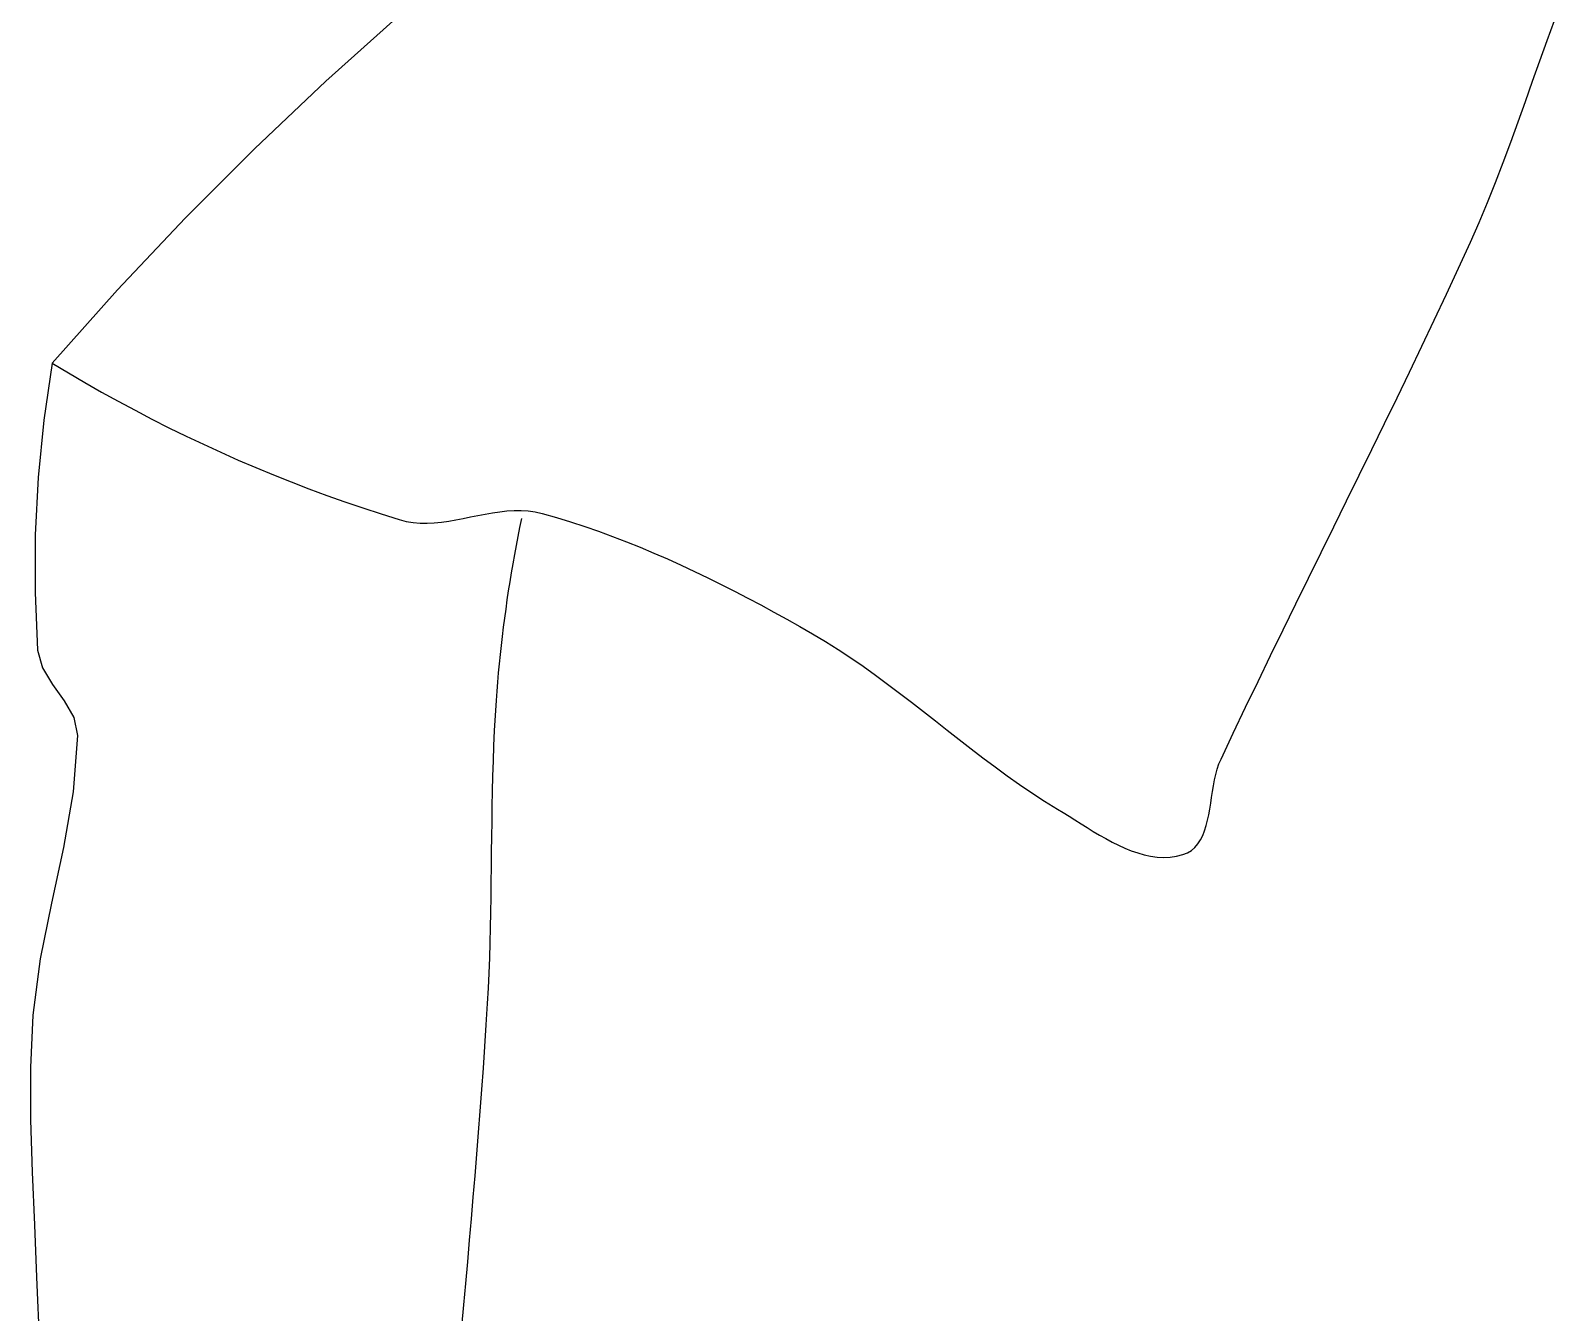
# Model space of a CAD drawing. Header units: inches. Extents: x 8.1 to 50.6, y 12.7 to 37.5.
# Drawn here: x 44.299 to 44.865, y 27.729 to 28.206 of the extents above; entities that cross this region are included whole.
import ezdxf

# ---------------------------------------------------------------- set-up
doc = ezdxf.new("R2010")
doc.units = ezdxf.units.IN
doc.header["$MEASUREMENT"] = 0
doc.layers.add('02', color=2, linetype='Continuous')

msp = doc.modelspace()

# ---------------------------------------------------------------- linework, layer by layer
at = {"layer": '02'}
for p, q in [((44.43578, 28.2116), (44.40857, 28.18722)), ((44.86267, 28.20224), (44.86543, 28.20976)), ((44.85995, 28.19469), (44.86267, 28.20224)), ((44.85726, 28.18713), (44.85995, 28.19469)), ((44.40857, 28.18722), (44.38203, 28.16208)), ((44.85458, 28.17956), (44.85726, 28.18713)), ((44.85188, 28.172), (44.85458, 28.17956)), ((44.84915, 28.16446), (44.85188, 28.172)), ((44.38203, 28.16208), (44.35621, 28.13621)), ((44.84635, 28.15694), (44.84915, 28.16446)), ((44.84348, 28.14946), (44.84635, 28.15694)), ((44.84052, 28.14203), (44.84348, 28.14946)), ((44.83743, 28.13466), (44.84052, 28.14203)), ((44.35621, 28.13621), (44.33112, 28.10962)), ((44.8342, 28.12735), (44.83743, 28.13466)), ((44.82975, 28.11766), (44.8342, 28.12735)), ((44.82525, 28.10798), (44.82975, 28.11766)), ((44.33112, 28.10962), (44.3068, 28.08236)), ((44.82071, 28.09833), (44.82525, 28.10798)), ((44.81614, 28.08869), (44.82071, 28.09833)), ((44.81152, 28.07907), (44.81614, 28.08869)), ((44.3068, 28.08236), (44.3037, 28.06121)), ((44.3068, 28.08236), (44.31286, 28.0787)), ((44.31286, 28.0787), (44.31898, 28.07512)), ((44.31898, 28.07512), (44.32513, 28.07161)), ((44.80688, 28.06947), (44.81152, 28.07907)), ((44.32513, 28.07161), (44.33134, 28.06818)), ((44.80221, 28.05988), (44.80688, 28.06947)), ((44.33134, 28.06818), (44.33759, 28.06483)), ((44.33759, 28.06483), (44.34389, 28.06155)), ((44.3037, 28.06121), (44.3016, 28.0399)), ((44.34389, 28.06155), (44.35023, 28.05835)), ((44.35023, 28.05835), (44.35661, 28.05523)), ((44.79752, 28.05029), (44.80221, 28.05988)), ((44.35661, 28.05523), (44.36303, 28.05219)), ((44.36303, 28.05219), (44.36949, 28.04923)), ((44.36949, 28.04923), (44.37598, 28.04635)), ((44.79281, 28.04071), (44.79752, 28.05029)), ((44.37598, 28.04635), (44.38251, 28.04356)), ((44.38251, 28.04356), (44.38907, 28.04084)), ((44.38907, 28.04084), (44.39567, 28.03821)), ((44.7881, 28.03114), (44.79281, 28.04071)), ((44.3016, 28.0399), (44.3005, 28.0185)), ((44.39567, 28.03821), (44.40229, 28.03567)), ((44.40229, 28.03567), (44.40895, 28.03321)), ((44.40895, 28.03321), (44.41563, 28.03083)), ((44.41563, 28.03083), (44.42233, 28.02854)), ((44.78338, 28.02157), (44.7881, 28.03114)), ((44.42233, 28.02854), (44.42907, 28.02633)), ((44.42907, 28.02633), (44.43582, 28.02421)), ((44.43582, 28.02421), (44.43838, 28.02356)), ((44.45425, 28.02368), (44.45695, 28.02414)), ((44.45695, 28.02414), (44.45966, 28.02465)), ((44.45966, 28.02465), (44.46237, 28.02519)), ((44.46237, 28.02519), (44.46508, 28.02573)), ((44.46508, 28.02573), (44.46779, 28.02625)), ((44.46779, 28.02625), (44.47049, 28.02672)), ((44.47049, 28.02672), (44.47319, 28.02712)), ((44.47319, 28.02712), (44.47587, 28.02742)), ((44.47587, 28.02742), (44.47854, 28.02759)), ((44.47854, 28.02759), (44.4812, 28.02761)), ((44.48128, 28.02457), (44.48059, 28.02123)), ((44.4812, 28.02761), (44.48383, 28.02746)), ((44.48383, 28.02746), (44.48644, 28.0271)), ((44.48644, 28.0271), (44.48902, 28.02651)), ((44.48902, 28.02651), (44.49431, 28.025)), ((44.49431, 28.025), (44.49957, 28.02338)), ((44.3005, 28.0185), (44.30043, 27.99708)), ((44.43838, 28.02356), (44.44097, 28.02314)), ((44.44097, 28.02314), (44.44359, 28.02293)), ((44.44359, 28.02293), (44.44623, 28.02291)), ((44.44623, 28.02291), (44.44889, 28.02304)), ((44.44889, 28.02304), (44.45156, 28.02331)), ((44.45156, 28.02331), (44.45425, 28.02368)), ((44.48059, 28.02123), (44.47992, 28.01788)), ((44.49957, 28.02338), (44.5048, 28.02167)), ((44.5048, 28.02167), (44.51, 28.01986)), ((44.51, 28.01986), (44.51517, 28.01796)), ((44.77866, 28.01201), (44.78338, 28.02157)), ((44.47928, 28.01453), (44.47866, 28.01118)), ((44.47992, 28.01788), (44.47928, 28.01453)), ((44.51517, 28.01796), (44.52032, 28.01599)), ((44.52032, 28.01599), (44.52544, 28.01393)), ((44.52544, 28.01393), (44.53053, 28.01179)), ((44.47807, 28.00781), (44.47749, 28.00445)), ((44.47866, 28.01118), (44.47807, 28.00781)), ((44.53053, 28.01179), (44.53559, 28.00958)), ((44.53559, 28.00958), (44.54062, 28.00731)), ((44.54062, 28.00731), (44.54563, 28.00497)), ((44.77394, 28.00243), (44.77866, 28.01201)), ((44.47694, 28.00108), (44.47641, 27.99771)), ((44.47749, 28.00445), (44.47694, 28.00108)), ((44.54563, 28.00497), (44.55061, 28.00257)), ((44.55061, 28.00257), (44.55557, 28.00012)), ((44.76923, 27.99286), (44.77394, 28.00243)), ((44.30043, 27.99708), (44.30136, 27.97573)), ((44.47641, 27.99771), (44.47591, 27.99433)), ((44.55557, 28.00012), (44.5605, 27.99762)), ((44.5605, 27.99762), (44.56541, 27.99506)), ((44.47542, 27.99095), (44.47497, 27.98757)), ((44.47591, 27.99433), (44.47542, 27.99095)), ((44.56541, 27.99506), (44.57029, 27.99247)), ((44.57029, 27.99247), (44.57515, 27.98984)), ((44.57515, 27.98984), (44.57998, 27.98717)), ((44.76453, 27.98328), (44.76923, 27.99286)), ((44.47453, 27.98419), (44.47412, 27.9808)), ((44.47497, 27.98757), (44.47453, 27.98419)), ((44.57998, 27.98717), (44.58479, 27.98447)), ((44.58479, 27.98447), (44.58957, 27.98174)), ((44.47412, 27.9808), (44.47372, 27.97741)), ((44.58957, 27.98174), (44.59439, 27.97889)), ((44.59439, 27.97889), (44.59912, 27.97592)), ((44.75985, 27.97369), (44.76453, 27.98328)), ((44.30136, 27.97573), (44.30323, 27.96906)), ((44.47336, 27.97401), (44.47301, 27.97062)), ((44.47372, 27.97741), (44.47336, 27.97401)), ((44.59912, 27.97592), (44.60378, 27.97285)), ((44.60378, 27.97285), (44.60839, 27.96968)), ((44.7552, 27.96409), (44.75985, 27.97369)), ((44.30323, 27.96906), (44.30697, 27.96286)), ((44.47269, 27.96722), (44.47239, 27.96382)), ((44.47301, 27.97062), (44.47269, 27.96722)), ((44.60839, 27.96968), (44.61294, 27.96643)), ((44.30697, 27.96286), (44.31127, 27.95682)), ((44.47239, 27.96382), (44.47212, 27.96042)), ((44.61294, 27.96643), (44.61745, 27.9631)), ((44.61745, 27.9631), (44.62192, 27.95973)), ((44.75057, 27.95448), (44.7552, 27.96409)), ((44.31127, 27.95682), (44.31479, 27.95061)), ((44.47187, 27.95702), (44.4715, 27.9514)), ((44.47212, 27.96042), (44.47187, 27.95702)), ((44.62192, 27.95973), (44.62636, 27.95631)), ((44.62636, 27.95631), (44.63078, 27.95286)), ((44.31479, 27.95061), (44.3162, 27.94394)), ((44.4715, 27.9514), (44.4712, 27.94578)), ((44.63078, 27.95286), (44.6352, 27.94939)), ((44.74598, 27.94485), (44.75057, 27.95448)), ((44.4712, 27.94578), (44.47094, 27.94015)), ((44.6352, 27.94939), (44.63961, 27.94592)), ((44.63961, 27.94592), (44.64402, 27.94246)), ((44.74142, 27.9352), (44.74598, 27.94485)), ((44.3162, 27.94394), (44.31456, 27.92302)), ((44.47094, 27.94015), (44.47073, 27.93452)), ((44.64402, 27.94246), (44.64846, 27.93902)), ((44.64846, 27.93902), (44.65291, 27.93562)), ((44.47073, 27.93452), (44.47056, 27.92889)), ((44.65291, 27.93562), (44.6574, 27.93226)), ((44.74003, 27.9315), (44.74067, 27.93341)), ((44.74067, 27.93341), (44.74142, 27.9352)), ((44.47056, 27.92889), (44.47042, 27.92326)), ((44.6574, 27.93226), (44.66192, 27.92896)), ((44.66192, 27.92896), (44.66649, 27.92574)), ((44.73863, 27.92531), (44.73903, 27.92743)), ((44.73903, 27.92743), (44.73949, 27.92951)), ((44.73949, 27.92951), (44.74003, 27.9315)), ((44.31456, 27.92302), (44.31094, 27.90229)), ((44.47042, 27.92326), (44.47031, 27.91763)), ((44.66649, 27.92574), (44.67112, 27.9226)), ((44.67112, 27.9226), (44.67581, 27.91956)), ((44.73792, 27.92097), (44.73826, 27.92315)), ((44.73826, 27.92315), (44.73863, 27.92531)), ((44.47031, 27.91763), (44.47022, 27.912)), ((44.67581, 27.91956), (44.68058, 27.91664)), ((44.68058, 27.91664), (44.68273, 27.91534)), ((44.73685, 27.91451), (44.73724, 27.91663)), ((44.73724, 27.91663), (44.73759, 27.91879)), ((44.73759, 27.91879), (44.73792, 27.92097)), ((44.47022, 27.912), (44.47015, 27.90636)), ((44.68273, 27.91534), (44.68491, 27.91398)), ((44.68491, 27.91398), (44.68712, 27.91258)), ((44.68712, 27.91258), (44.68937, 27.91116)), ((44.68937, 27.91116), (44.69164, 27.90974)), ((44.73533, 27.90859), (44.73592, 27.91047)), ((44.73592, 27.91047), (44.73642, 27.91245)), ((44.73642, 27.91245), (44.73685, 27.91451)), ((44.47015, 27.90636), (44.47008, 27.90073)), ((44.69164, 27.90974), (44.69393, 27.90833)), ((44.69393, 27.90833), (44.69624, 27.90695)), ((44.69624, 27.90695), (44.69858, 27.90562)), ((44.69858, 27.90562), (44.70093, 27.90436)), ((44.73285, 27.9037), (44.73381, 27.90518)), ((44.73381, 27.90518), (44.73463, 27.90682)), ((44.73463, 27.90682), (44.73533, 27.90859)), ((44.31094, 27.90229), (44.30648, 27.88162)), ((44.47008, 27.90073), (44.47002, 27.89509)), ((44.70093, 27.90436), (44.70329, 27.90318)), ((44.70329, 27.90318), (44.70567, 27.9021)), ((44.70567, 27.9021), (44.70805, 27.90113)), ((44.70805, 27.90113), (44.71045, 27.9003)), ((44.71045, 27.9003), (44.71285, 27.89962)), ((44.71285, 27.89962), (44.71525, 27.89911)), ((44.71525, 27.89911), (44.71765, 27.89879)), ((44.72245, 27.89876), (44.72483, 27.8991)), ((44.72483, 27.8991), (44.72721, 27.89969)), ((44.72721, 27.89969), (44.72893, 27.90037)), ((44.72893, 27.90037), (44.73043, 27.90128)), ((44.73043, 27.90128), (44.73173, 27.90239)), ((44.73173, 27.90239), (44.73285, 27.9037)), ((44.47002, 27.89509), (44.46996, 27.88945)), ((44.71765, 27.89879), (44.72005, 27.89866)), ((44.72005, 27.89866), (44.72245, 27.89876)), ((44.46996, 27.88945), (44.46988, 27.88382)), ((44.46988, 27.88382), (44.46979, 27.87819)), ((44.30648, 27.88162), (44.30234, 27.86091)), ((44.46979, 27.87819), (44.46968, 27.87255)), ((44.46968, 27.87255), (44.46954, 27.86692)), ((44.46954, 27.86692), (44.46937, 27.86129)), ((44.30234, 27.86091), (44.29964, 27.84005)), ((44.46937, 27.86129), (44.46915, 27.85566)), ((44.46915, 27.85566), (44.46889, 27.85003)), ((44.46889, 27.85003), (44.46858, 27.84441)), ((44.46858, 27.84441), (44.46808, 27.8364)), ((44.29964, 27.84005), (44.29873, 27.82059)), ((44.46808, 27.8364), (44.46756, 27.82838)), ((44.46756, 27.82838), (44.46701, 27.82037)), ((44.29873, 27.82059), (44.29872, 27.80111)), ((44.46701, 27.82037), (44.46643, 27.81236)), ((44.46643, 27.81236), (44.46583, 27.80435)), ((44.46583, 27.80435), (44.46521, 27.79635)), ((44.29872, 27.80111), (44.29931, 27.78161)), ((44.46521, 27.79635), (44.46457, 27.78834)), ((44.46457, 27.78834), (44.46392, 27.78034)), ((44.29931, 27.78161), (44.30017, 27.76211)), ((44.46392, 27.78034), (44.46325, 27.77233)), ((44.46325, 27.77233), (44.46257, 27.76433)), ((44.46257, 27.76433), (44.46187, 27.75633)), ((44.30017, 27.76211), (44.30101, 27.74262)), ((44.46187, 27.75633), (44.46117, 27.74833)), ((44.46117, 27.74833), (44.46045, 27.74033)), ((44.30101, 27.74262), (44.30217, 27.71411)), ((44.46045, 27.74033), (44.45974, 27.73233)), ((44.45974, 27.73233), (44.45901, 27.72433))]:
    msp.add_line(p, q, dxfattribs=at)

doc.saveas('drawing.dxf')
